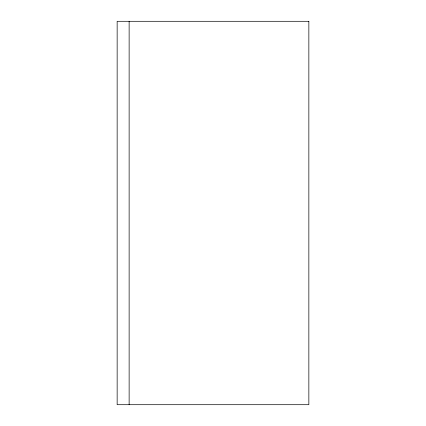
<?xml version="1.0" encoding="UTF-8"?>
<svg xmlns="http://www.w3.org/2000/svg" width="426" height="426" viewBox="0 0 426 426"><rect width="100%" height="100%" fill="white"/><g stroke="black" fill="none" stroke-linecap="round" stroke-linejoin="round"><path stroke-width="0.64" d="M129.131 21.3L129.131 404.7M308.85 21.3L117.15 21.3L117.15 404.7L308.85 404.7L308.85 21.3"/></g></svg>
